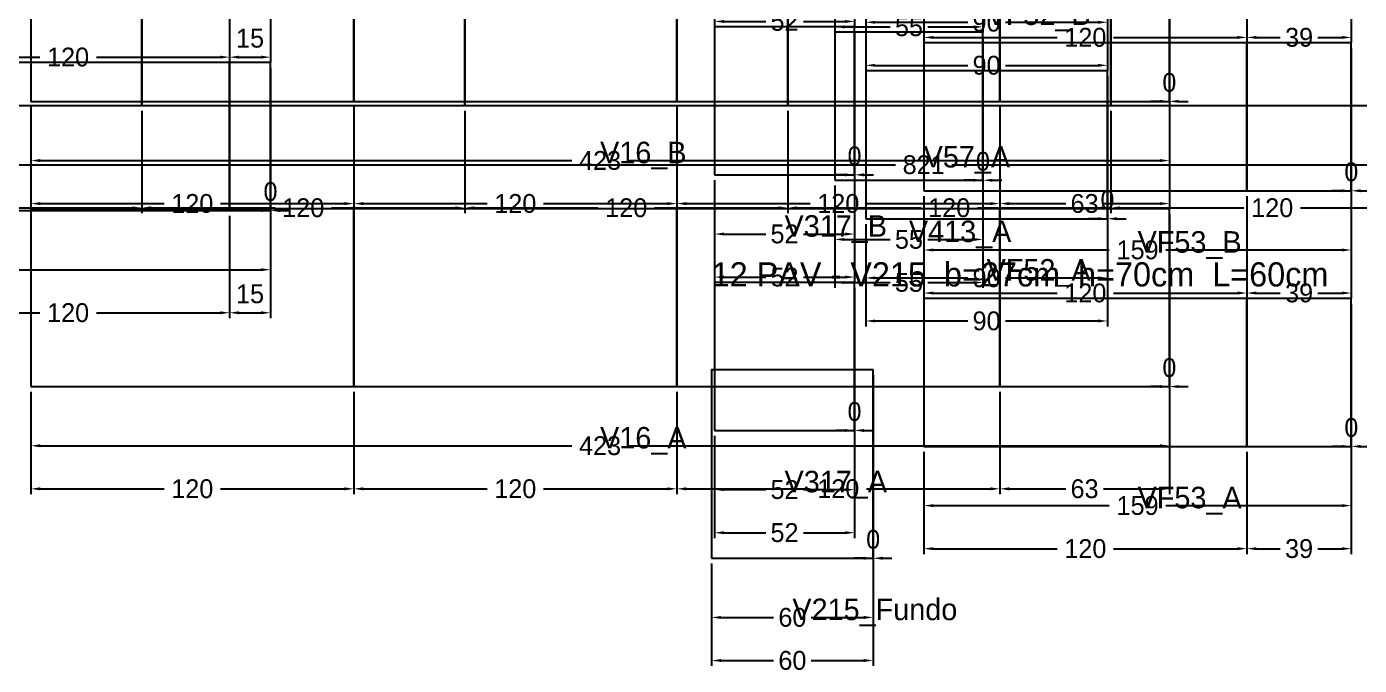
# Model space of a CAD drawing. Header units: metres. Extents: x 946 to 6411, y -603 to 1666.
# Drawn here: x 2629.1 to 3124.2, y -127.8 to 109.6 of the extents above; entities that cross this region are included whole.
import ezdxf

# ---------------------------------------------------------------- set-up
doc = ezdxf.new("R2010")
doc.units = ezdxf.units.M
doc.layers.add('COTA', color=3, linetype='Continuous')
doc.dimstyles.new('COTA_VIG', dxfattribs={"dimtxt": 7, "dimasz": 3.5, "dimexe": 2, "dimexo": 2, "dimgap": 1.5, "dimtad": 1, "dimdec": 1, "dimcen": 2.5, "dimclrd": 3, "dimclre": 3, "dimclrt": 3, "dimazin": 3, "dimtfac": 1, "dimtmove": 0, "dimatfit": 3})

# ---------------------------------------------------------------- blocks, each defined once
blk = doc.blocks.new('_CLOSEDFILLED')
at = {"color": 0, "linetype": 'BYBLOCK'}
blk.add_solid([(-1, 0.16), (0, 0), (-1, -0.16)], dxfattribs=at)
blk = doc.blocks.new('*D175')
at = {"color": 3}
for p, q in [((2630.6, -26.15), (2630.6, -48.15)), ((3053.6, -26.15), (3053.6, -48.15)), ((2634.1, -46.15), (2831.6, -46.15)), ((2852.6, -46.15), (3050.1, -46.15))]:
    blk.add_line(p, q, dxfattribs=at)
at = {"layer": 'Defpoints'}
for p in [(2630.6, -24.15), (3053.6, -24.15), (2630.6, -46.15)]:
    blk.add_point(p, dxfattribs=at)
at = {"layer": 'COTA', "color": 3, "xscale": 3.5, "yscale": 3.5, "rotation": 180}
blk.add_blockref('_CLOSEDFILLED', (2630.6, -46.15), dxfattribs=at)
at = {"layer": 'COTA', "color": 3, "xscale": 3.5, "yscale": 3.5}
blk.add_blockref('_CLOSEDFILLED', (3053.6, -46.15), dxfattribs=at)
at = {"layer": 'COTA', "color": 3, "insert": (2842.1, -46.15), "char_height": 7, "attachment_point": 5}
blk.add_mtext('423', dxfattribs=at)
blk = doc.blocks.new('*D176')
at = {"color": 3}
for p, q in [((2630.6, -26.15), (2630.6, -64.15)), ((2750.6, -26.15), (2750.6, -64.15)), ((2634.1, -62.15), (2680.1, -62.15)), ((2701.1, -62.15), (2747.1, -62.15))]:
    blk.add_line(p, q, dxfattribs=at)
at = {"layer": 'Defpoints'}
for p in [(2630.6, -24.15), (2750.6, -24.15), (2630.6, -62.15)]:
    blk.add_point(p, dxfattribs=at)
at = {"layer": 'COTA', "color": 3, "xscale": 3.5, "yscale": 3.5, "rotation": 180}
blk.add_blockref('_CLOSEDFILLED', (2630.6, -62.15), dxfattribs=at)
at = {"layer": 'COTA', "color": 3, "xscale": 3.5, "yscale": 3.5}
blk.add_blockref('_CLOSEDFILLED', (2750.6, -62.15), dxfattribs=at)
at = {"layer": 'COTA', "color": 3, "insert": (2690.6, -62.15), "char_height": 7, "attachment_point": 5}
blk.add_mtext('120', dxfattribs=at)
blk = doc.blocks.new('*D177')
at = {"color": 3}
for p, q in [((2750.6, -26.15), (2750.6, -64.15)), ((2870.6, -26.15), (2870.6, -64.15)), ((2754.1, -62.15), (2800.1, -62.15)), ((2821.1, -62.15), (2867.1, -62.15))]:
    blk.add_line(p, q, dxfattribs=at)
at = {"layer": 'Defpoints'}
for p in [(2750.6, -24.15), (2870.6, -24.15), (2750.6, -62.15)]:
    blk.add_point(p, dxfattribs=at)
at = {"layer": 'COTA', "color": 3, "xscale": 3.5, "yscale": 3.5, "rotation": 180}
blk.add_blockref('_CLOSEDFILLED', (2750.6, -62.15), dxfattribs=at)
at = {"layer": 'COTA', "color": 3, "xscale": 3.5, "yscale": 3.5}
blk.add_blockref('_CLOSEDFILLED', (2870.6, -62.15), dxfattribs=at)
at = {"layer": 'COTA', "color": 3, "insert": (2810.6, -62.15), "char_height": 7, "attachment_point": 5}
blk.add_mtext('120', dxfattribs=at)
blk = doc.blocks.new('*D178')
at = {"color": 3}
for p, q in [((2870.6, -26.15), (2870.6, -64.15)), ((2990.6, -26.15), (2990.6, -64.15)), ((2874.1, -62.15), (2920.1, -62.15)), ((2941.1, -62.15), (2987.1, -62.15))]:
    blk.add_line(p, q, dxfattribs=at)
at = {"layer": 'Defpoints'}
for p in [(2870.6, -24.15), (2990.6, -24.15), (2870.6, -62.15)]:
    blk.add_point(p, dxfattribs=at)
at = {"layer": 'COTA', "color": 3, "xscale": 3.5, "yscale": 3.5, "rotation": 180}
blk.add_blockref('_CLOSEDFILLED', (2870.6, -62.15), dxfattribs=at)
at = {"layer": 'COTA', "color": 3, "xscale": 3.5, "yscale": 3.5}
blk.add_blockref('_CLOSEDFILLED', (2990.6, -62.15), dxfattribs=at)
at = {"layer": 'COTA', "color": 3, "insert": (2930.6, -62.15), "char_height": 7, "attachment_point": 5}
blk.add_mtext('120', dxfattribs=at)
blk = doc.blocks.new('*D179')
at = {"color": 3}
for p, q in [((2990.6, -26.15), (2990.6, -64.15)), ((3053.6, -26.15), (3053.6, -64.15)), ((2994.1, -62.15), (3015.1, -62.15)), ((3029.1, -62.15), (3050.1, -62.15))]:
    blk.add_line(p, q, dxfattribs=at)
at = {"layer": 'Defpoints'}
for p in [(2990.6, -24.15), (3053.6, -24.15), (2990.6, -62.15)]:
    blk.add_point(p, dxfattribs=at)
at = {"layer": 'COTA', "color": 3, "xscale": 3.5, "yscale": 3.5, "rotation": 180}
blk.add_blockref('_CLOSEDFILLED', (2990.6, -62.15), dxfattribs=at)
at = {"layer": 'COTA', "color": 3, "xscale": 3.5, "yscale": 3.5}
blk.add_blockref('_CLOSEDFILLED', (3053.6, -62.15), dxfattribs=at)
at = {"layer": 'COTA', "color": 3, "insert": (3022.1, -62.15), "char_height": 7, "attachment_point": 5}
blk.add_mtext('63', dxfattribs=at)
blk = doc.blocks.new('*D181')
at = {"color": 3}
for p, q in [((2630.6, 79.85), (2630.6, 57.85)), ((3053.6, 79.85), (3053.6, 57.85)), ((2634.1, 59.85), (2831.6, 59.85)), ((2852.6, 59.85), (3050.1, 59.85))]:
    blk.add_line(p, q, dxfattribs=at)
at = {"layer": 'Defpoints'}
for p in [(2630.6, 81.85), (3053.6, 81.85), (2630.6, 59.85)]:
    blk.add_point(p, dxfattribs=at)
at = {"layer": 'COTA', "color": 3, "xscale": 3.5, "yscale": 3.5, "rotation": 180}
blk.add_blockref('_CLOSEDFILLED', (2630.6, 59.85), dxfattribs=at)
at = {"layer": 'COTA', "color": 3, "xscale": 3.5, "yscale": 3.5}
blk.add_blockref('_CLOSEDFILLED', (3053.6, 59.85), dxfattribs=at)
at = {"layer": 'COTA', "color": 3, "insert": (2842.1, 59.85), "char_height": 7, "attachment_point": 5}
blk.add_mtext('423', dxfattribs=at)
blk = doc.blocks.new('*D182')
at = {"color": 3}
for p, q in [((2630.6, 79.85), (2630.6, 41.85)), ((2750.6, 79.85), (2750.6, 41.85)), ((2634.1, 43.85), (2680.1, 43.85)), ((2701.1, 43.85), (2747.1, 43.85))]:
    blk.add_line(p, q, dxfattribs=at)
at = {"layer": 'Defpoints'}
for p in [(2630.6, 81.85), (2750.6, 81.85), (2630.6, 43.85)]:
    blk.add_point(p, dxfattribs=at)
at = {"layer": 'COTA', "color": 3, "xscale": 3.5, "yscale": 3.5, "rotation": 180}
blk.add_blockref('_CLOSEDFILLED', (2630.6, 43.85), dxfattribs=at)
at = {"layer": 'COTA', "color": 3, "xscale": 3.5, "yscale": 3.5}
blk.add_blockref('_CLOSEDFILLED', (2750.6, 43.85), dxfattribs=at)
at = {"layer": 'COTA', "color": 3, "insert": (2690.6, 43.85), "char_height": 7, "attachment_point": 5}
blk.add_mtext('120', dxfattribs=at)
blk = doc.blocks.new('*D183')
at = {"color": 3}
for p, q in [((2750.6, 79.85), (2750.6, 41.85)), ((2870.6, 79.85), (2870.6, 41.85)), ((2754.1, 43.85), (2800.1, 43.85)), ((2821.1, 43.85), (2867.1, 43.85))]:
    blk.add_line(p, q, dxfattribs=at)
at = {"layer": 'Defpoints'}
for p in [(2750.6, 81.85), (2870.6, 81.85), (2750.6, 43.85)]:
    blk.add_point(p, dxfattribs=at)
at = {"layer": 'COTA', "color": 3, "xscale": 3.5, "yscale": 3.5, "rotation": 180}
blk.add_blockref('_CLOSEDFILLED', (2750.6, 43.85), dxfattribs=at)
at = {"layer": 'COTA', "color": 3, "xscale": 3.5, "yscale": 3.5}
blk.add_blockref('_CLOSEDFILLED', (2870.6, 43.85), dxfattribs=at)
at = {"layer": 'COTA', "color": 3, "insert": (2810.6, 43.85), "char_height": 7, "attachment_point": 5}
blk.add_mtext('120', dxfattribs=at)
blk = doc.blocks.new('*D184')
at = {"color": 3}
for p, q in [((2870.6, 79.85), (2870.6, 41.85)), ((2990.6, 79.85), (2990.6, 41.85)), ((2874.1, 43.85), (2920.1, 43.85)), ((2941.1, 43.85), (2987.1, 43.85))]:
    blk.add_line(p, q, dxfattribs=at)
at = {"layer": 'Defpoints'}
for p in [(2870.6, 81.85), (2990.6, 81.85), (2870.6, 43.85)]:
    blk.add_point(p, dxfattribs=at)
at = {"layer": 'COTA', "color": 3, "xscale": 3.5, "yscale": 3.5, "rotation": 180}
blk.add_blockref('_CLOSEDFILLED', (2870.6, 43.85), dxfattribs=at)
at = {"layer": 'COTA', "color": 3, "xscale": 3.5, "yscale": 3.5}
blk.add_blockref('_CLOSEDFILLED', (2990.6, 43.85), dxfattribs=at)
at = {"layer": 'COTA', "color": 3, "insert": (2930.6, 43.85), "char_height": 7, "attachment_point": 5}
blk.add_mtext('120', dxfattribs=at)
blk = doc.blocks.new('*D185')
at = {"color": 3}
for p, q in [((2990.6, 79.85), (2990.6, 41.85)), ((3053.6, 79.85), (3053.6, 41.85)), ((2994.1, 43.85), (3015.1, 43.85)), ((3029.1, 43.85), (3050.1, 43.85))]:
    blk.add_line(p, q, dxfattribs=at)
at = {"layer": 'Defpoints'}
for p in [(2990.6, 81.85), (3053.6, 81.85), (2990.6, 43.85)]:
    blk.add_point(p, dxfattribs=at)
at = {"layer": 'COTA', "color": 3, "xscale": 3.5, "yscale": 3.5, "rotation": 180}
blk.add_blockref('_CLOSEDFILLED', (2990.6, 43.85), dxfattribs=at)
at = {"layer": 'COTA', "color": 3, "xscale": 3.5, "yscale": 3.5}
blk.add_blockref('_CLOSEDFILLED', (3053.6, 43.85), dxfattribs=at)
at = {"layer": 'COTA', "color": 3, "insert": (3022.1, 43.85), "char_height": 7, "attachment_point": 5}
blk.add_mtext('63', dxfattribs=at)
blk = doc.blocks.new('*D391')
at = {"color": 3}
for p, q in [((2940.8, 36.23), (2940.8, 14.23)), ((3030.6, 36.23), (3030.6, 14.23)), ((2944.3, 16.23), (2978.7, 16.23)), ((2992.7, 16.23), (3027.1, 16.23))]:
    blk.add_line(p, q, dxfattribs=at)
at = {"layer": 'Defpoints'}
for p in [(2940.8, 38.23), (3030.6, 38.23), (2940.8, 16.23)]:
    blk.add_point(p, dxfattribs=at)
at = {"layer": 'COTA', "color": 3, "xscale": 3.5, "yscale": 3.5, "rotation": 180}
blk.add_blockref('_CLOSEDFILLED', (2940.8, 16.23), dxfattribs=at)
at = {"layer": 'COTA', "color": 3, "xscale": 3.5, "yscale": 3.5}
blk.add_blockref('_CLOSEDFILLED', (3030.6, 16.23), dxfattribs=at)
at = {"layer": 'COTA', "color": 3, "insert": (2985.7, 16.23), "char_height": 7, "attachment_point": 5}
blk.add_mtext('90', dxfattribs=at)
blk = doc.blocks.new('*D392')
at = {"color": 3}
for p, q in [((2940.8, 36.23), (2940.8, -1.77)), ((3030.6, 36.23), (3030.6, -1.77)), ((2944.3, 0.23), (2978.7, 0.23)), ((2992.7, 0.23), (3027.1, 0.23))]:
    blk.add_line(p, q, dxfattribs=at)
at = {"layer": 'Defpoints'}
for p in [(2940.8, 38.23), (3030.6, 38.23), (2940.8, 0.23)]:
    blk.add_point(p, dxfattribs=at)
at = {"layer": 'COTA', "color": 3, "xscale": 3.5, "yscale": 3.5, "rotation": 180}
blk.add_blockref('_CLOSEDFILLED', (2940.8, 0.23), dxfattribs=at)
at = {"layer": 'COTA', "color": 3, "xscale": 3.5, "yscale": 3.5}
blk.add_blockref('_CLOSEDFILLED', (3030.6, 0.23), dxfattribs=at)
at = {"layer": 'COTA', "color": 3, "insert": (2985.7, 0.23), "char_height": 7, "attachment_point": 5}
blk.add_mtext('90', dxfattribs=at)
blk = doc.blocks.new('*D394')
at = {"color": 3}
for p, q in [((2940.8, 131.23), (2940.8, 109.23)), ((3030.6, 131.23), (3030.6, 109.23)), ((2944.3, 111.23), (2978.7, 111.23)), ((2992.7, 111.23), (3027.1, 111.23))]:
    blk.add_line(p, q, dxfattribs=at)
at = {"layer": 'Defpoints'}
for p in [(2940.8, 133.23), (3030.6, 133.23), (2940.8, 111.23)]:
    blk.add_point(p, dxfattribs=at)
at = {"layer": 'COTA', "color": 3, "xscale": 3.5, "yscale": 3.5, "rotation": 180}
blk.add_blockref('_CLOSEDFILLED', (2940.8, 111.23), dxfattribs=at)
at = {"layer": 'COTA', "color": 3, "xscale": 3.5, "yscale": 3.5}
blk.add_blockref('_CLOSEDFILLED', (3030.6, 111.23), dxfattribs=at)
at = {"layer": 'COTA', "color": 3, "insert": (2985.7, 111.23), "char_height": 7, "attachment_point": 5}
blk.add_mtext('90', dxfattribs=at)
blk = doc.blocks.new('*D395')
at = {"color": 3}
for p, q in [((2940.8, 131.23), (2940.8, 93.23)), ((3030.6, 131.23), (3030.6, 93.23)), ((2944.3, 95.23), (2978.7, 95.23)), ((2992.7, 95.23), (3027.1, 95.23))]:
    blk.add_line(p, q, dxfattribs=at)
at = {"layer": 'Defpoints'}
for p in [(2940.8, 133.23), (3030.6, 133.23), (2940.8, 95.23)]:
    blk.add_point(p, dxfattribs=at)
at = {"layer": 'COTA', "color": 3, "xscale": 3.5, "yscale": 3.5, "rotation": 180}
blk.add_blockref('_CLOSEDFILLED', (2940.8, 95.23), dxfattribs=at)
at = {"layer": 'COTA', "color": 3, "xscale": 3.5, "yscale": 3.5}
blk.add_blockref('_CLOSEDFILLED', (3030.6, 95.23), dxfattribs=at)
at = {"layer": 'COTA', "color": 3, "insert": (2985.7, 95.23), "char_height": 7, "attachment_point": 5}
blk.add_mtext('90', dxfattribs=at)
blk = doc.blocks.new('*D412')
at = {"color": 3}
for p, q in [((2962.4, -48.39), (2962.4, -70.39)), ((3121.2, -48.39), (3121.2, -70.39)), ((2965.9, -68.39), (3031.3, -68.39)), ((3052.3, -68.39), (3117.7, -68.39))]:
    blk.add_line(p, q, dxfattribs=at)
at = {"layer": 'Defpoints'}
for p in [(2962.4, -46.39), (3121.2, -46.39), (2962.4, -68.39)]:
    blk.add_point(p, dxfattribs=at)
at = {"layer": 'COTA', "color": 3, "xscale": 3.5, "yscale": 3.5, "rotation": 180}
blk.add_blockref('_CLOSEDFILLED', (2962.4, -68.39), dxfattribs=at)
at = {"layer": 'COTA', "color": 3, "xscale": 3.5, "yscale": 3.5}
blk.add_blockref('_CLOSEDFILLED', (3121.2, -68.39), dxfattribs=at)
at = {"layer": 'COTA', "color": 3, "insert": (3041.8, -68.39), "char_height": 7, "attachment_point": 5}
blk.add_mtext('159', dxfattribs=at)
blk = doc.blocks.new('*D413')
at = {"color": 3}
for p, q in [((2962.4, -48.39), (2962.4, -86.39)), ((3082.4, -48.39), (3082.4, -86.39)), ((2965.9, -84.39), (3011.9, -84.39)), ((3032.9, -84.39), (3078.9, -84.39))]:
    blk.add_line(p, q, dxfattribs=at)
at = {"layer": 'Defpoints'}
for p in [(2962.4, -46.39), (3082.4, -46.39), (2962.4, -84.39)]:
    blk.add_point(p, dxfattribs=at)
at = {"layer": 'COTA', "color": 3, "xscale": 3.5, "yscale": 3.5, "rotation": 180}
blk.add_blockref('_CLOSEDFILLED', (2962.4, -84.39), dxfattribs=at)
at = {"layer": 'COTA', "color": 3, "xscale": 3.5, "yscale": 3.5}
blk.add_blockref('_CLOSEDFILLED', (3082.4, -84.39), dxfattribs=at)
at = {"layer": 'COTA', "color": 3, "insert": (3022.4, -84.39), "char_height": 7, "attachment_point": 5}
blk.add_mtext('120', dxfattribs=at)
blk = doc.blocks.new('*D414')
at = {"color": 3}
for p, q in [((3082.4, -48.39), (3082.4, -86.39)), ((3121.2, -48.39), (3121.2, -86.39)), ((3085.9, -84.39), (3094.8, -84.39)), ((3108.8, -84.39), (3117.7, -84.39))]:
    blk.add_line(p, q, dxfattribs=at)
at = {"layer": 'Defpoints'}
for p in [(3082.4, -46.39), (3121.2, -46.39), (3082.4, -84.39)]:
    blk.add_point(p, dxfattribs=at)
at = {"layer": 'COTA', "color": 3, "xscale": 3.5, "yscale": 3.5, "rotation": 180}
blk.add_blockref('_CLOSEDFILLED', (3082.4, -84.39), dxfattribs=at)
at = {"layer": 'COTA', "color": 3, "xscale": 3.5, "yscale": 3.5}
blk.add_blockref('_CLOSEDFILLED', (3121.2, -84.39), dxfattribs=at)
at = {"layer": 'COTA', "color": 3, "insert": (3101.8, -84.39), "char_height": 7, "attachment_point": 5}
blk.add_mtext('39', dxfattribs=at)
blk = doc.blocks.new('*D416')
at = {"color": 3}
for p, q in [((2962.4, 46.61), (2962.4, 24.61)), ((3121.2, 46.61), (3121.2, 24.61)), ((2965.9, 26.61), (3031.3, 26.61)), ((3052.3, 26.61), (3117.7, 26.61))]:
    blk.add_line(p, q, dxfattribs=at)
at = {"layer": 'Defpoints'}
for p in [(2962.4, 48.61), (3121.2, 48.61), (2962.4, 26.61)]:
    blk.add_point(p, dxfattribs=at)
at = {"layer": 'COTA', "color": 3, "xscale": 3.5, "yscale": 3.5, "rotation": 180}
blk.add_blockref('_CLOSEDFILLED', (2962.4, 26.61), dxfattribs=at)
at = {"layer": 'COTA', "color": 3, "xscale": 3.5, "yscale": 3.5}
blk.add_blockref('_CLOSEDFILLED', (3121.2, 26.61), dxfattribs=at)
at = {"layer": 'COTA', "color": 3, "insert": (3041.8, 26.61), "char_height": 7, "attachment_point": 5}
blk.add_mtext('159', dxfattribs=at)
blk = doc.blocks.new('*D417')
at = {"color": 3}
for p, q in [((2962.4, 46.61), (2962.4, 8.61)), ((3082.4, 46.61), (3082.4, 8.61)), ((2965.9, 10.61), (3011.9, 10.61)), ((3032.9, 10.61), (3078.9, 10.61))]:
    blk.add_line(p, q, dxfattribs=at)
at = {"layer": 'Defpoints'}
for p in [(2962.4, 48.61), (3082.4, 48.61), (2962.4, 10.61)]:
    blk.add_point(p, dxfattribs=at)
at = {"layer": 'COTA', "color": 3, "xscale": 3.5, "yscale": 3.5, "rotation": 180}
blk.add_blockref('_CLOSEDFILLED', (2962.4, 10.61), dxfattribs=at)
at = {"layer": 'COTA', "color": 3, "xscale": 3.5, "yscale": 3.5}
blk.add_blockref('_CLOSEDFILLED', (3082.4, 10.61), dxfattribs=at)
at = {"layer": 'COTA', "color": 3, "insert": (3022.4, 10.61), "char_height": 7, "attachment_point": 5}
blk.add_mtext('120', dxfattribs=at)
blk = doc.blocks.new('*D418')
at = {"color": 3}
for p, q in [((3082.4, 46.61), (3082.4, 8.61)), ((3121.2, 46.61), (3121.2, 8.61)), ((3085.9, 10.61), (3094.8, 10.61)), ((3108.8, 10.61), (3117.7, 10.61))]:
    blk.add_line(p, q, dxfattribs=at)
at = {"layer": 'Defpoints'}
for p in [(3082.4, 48.61), (3121.2, 48.61), (3082.4, 10.61)]:
    blk.add_point(p, dxfattribs=at)
at = {"layer": 'COTA', "color": 3, "xscale": 3.5, "yscale": 3.5, "rotation": 180}
blk.add_blockref('_CLOSEDFILLED', (3082.4, 10.61), dxfattribs=at)
at = {"layer": 'COTA', "color": 3, "xscale": 3.5, "yscale": 3.5}
blk.add_blockref('_CLOSEDFILLED', (3121.2, 10.61), dxfattribs=at)
at = {"layer": 'COTA', "color": 3, "insert": (3101.8, 10.61), "char_height": 7, "attachment_point": 5}
blk.add_mtext('39', dxfattribs=at)
blk = doc.blocks.new('*D421')
at = {"color": 3}
for p, q in [((2962.4, 141.61), (2962.4, 103.61)), ((3082.4, 141.61), (3082.4, 103.61)), ((2965.9, 105.61), (3011.9, 105.61)), ((3032.9, 105.61), (3078.9, 105.61))]:
    blk.add_line(p, q, dxfattribs=at)
at = {"layer": 'Defpoints'}
for p in [(2962.4, 143.61), (3082.4, 143.61), (2962.4, 105.61)]:
    blk.add_point(p, dxfattribs=at)
at = {"layer": 'COTA', "color": 3, "xscale": 3.5, "yscale": 3.5, "rotation": 180}
blk.add_blockref('_CLOSEDFILLED', (2962.4, 105.61), dxfattribs=at)
at = {"layer": 'COTA', "color": 3, "xscale": 3.5, "yscale": 3.5}
blk.add_blockref('_CLOSEDFILLED', (3082.4, 105.61), dxfattribs=at)
at = {"layer": 'COTA', "color": 3, "insert": (3022.4, 105.61), "char_height": 7, "attachment_point": 5}
blk.add_mtext('120', dxfattribs=at)
blk = doc.blocks.new('*D422')
at = {"color": 3}
for p, q in [((3082.4, 141.61), (3082.4, 103.61)), ((3121.2, 141.61), (3121.2, 103.61)), ((3085.9, 105.61), (3094.8, 105.61)), ((3108.8, 105.61), (3117.7, 105.61))]:
    blk.add_line(p, q, dxfattribs=at)
at = {"layer": 'Defpoints'}
for p in [(3082.4, 143.61), (3121.2, 143.61), (3082.4, 105.61)]:
    blk.add_point(p, dxfattribs=at)
at = {"layer": 'COTA', "color": 3, "xscale": 3.5, "yscale": 3.5, "rotation": 180}
blk.add_blockref('_CLOSEDFILLED', (3082.4, 105.61), dxfattribs=at)
at = {"layer": 'COTA', "color": 3, "xscale": 3.5, "yscale": 3.5}
blk.add_blockref('_CLOSEDFILLED', (3121.2, 105.61), dxfattribs=at)
at = {"layer": 'COTA', "color": 3, "insert": (3101.8, 105.61), "char_height": 7, "attachment_point": 5}
blk.add_mtext('39', dxfattribs=at)
blk = doc.blocks.new('*D457')
at = {"color": 3}
for p, q in [((2551.82, 78.27), (2551.82, 56.27)), ((3372.82, 78.27), (3372.82, 56.27)), ((2555.32, 58.27), (2951.82, 58.27)), ((2972.82, 58.27), (3369.32, 58.27))]:
    blk.add_line(p, q, dxfattribs=at)
at = {"layer": 'Defpoints'}
for p in [(2551.82, 80.27), (3372.82, 80.27), (2551.82, 58.27)]:
    blk.add_point(p, dxfattribs=at)
at = {"layer": 'COTA', "color": 3, "xscale": 3.5, "yscale": 3.5, "rotation": 180}
blk.add_blockref('_CLOSEDFILLED', (2551.82, 58.27), dxfattribs=at)
at = {"layer": 'COTA', "color": 3, "xscale": 3.5, "yscale": 3.5}
blk.add_blockref('_CLOSEDFILLED', (3372.82, 58.27), dxfattribs=at)
at = {"layer": 'COTA', "color": 3, "insert": (2962.32, 58.27), "char_height": 7, "attachment_point": 5}
blk.add_mtext('821', dxfattribs=at)
blk = doc.blocks.new('*D458')
at = {"color": 3}
for p, q in [((2551.82, 78.27), (2551.82, 40.27)), ((2671.82, 78.27), (2671.82, 40.27)), ((2555.32, 42.27), (2601.32, 42.27)), ((2622.32, 42.27), (2668.32, 42.27))]:
    blk.add_line(p, q, dxfattribs=at)
at = {"layer": 'Defpoints'}
for p in [(2551.82, 80.27), (2671.82, 80.27), (2551.82, 42.27)]:
    blk.add_point(p, dxfattribs=at)
at = {"layer": 'COTA', "color": 3, "xscale": 3.5, "yscale": 3.5, "rotation": 180}
blk.add_blockref('_CLOSEDFILLED', (2551.82, 42.27), dxfattribs=at)
at = {"layer": 'COTA', "color": 3, "xscale": 3.5, "yscale": 3.5}
blk.add_blockref('_CLOSEDFILLED', (2671.82, 42.27), dxfattribs=at)
at = {"layer": 'COTA', "color": 3, "insert": (2611.82, 42.27), "char_height": 7, "attachment_point": 5}
blk.add_mtext('120', dxfattribs=at)
blk = doc.blocks.new('*D459')
at = {"color": 3}
for p, q in [((2671.82, 78.27), (2671.82, 40.27)), ((2791.82, 78.27), (2791.82, 40.27)), ((2675.32, 42.27), (2721.32, 42.27)), ((2742.32, 42.27), (2788.32, 42.27))]:
    blk.add_line(p, q, dxfattribs=at)
at = {"layer": 'Defpoints'}
for p in [(2671.82, 80.27), (2791.82, 80.27), (2671.82, 42.27)]:
    blk.add_point(p, dxfattribs=at)
at = {"layer": 'COTA', "color": 3, "xscale": 3.5, "yscale": 3.5, "rotation": 180}
blk.add_blockref('_CLOSEDFILLED', (2671.82, 42.27), dxfattribs=at)
at = {"layer": 'COTA', "color": 3, "xscale": 3.5, "yscale": 3.5}
blk.add_blockref('_CLOSEDFILLED', (2791.82, 42.27), dxfattribs=at)
at = {"layer": 'COTA', "color": 3, "insert": (2731.82, 42.27), "char_height": 7, "attachment_point": 5}
blk.add_mtext('120', dxfattribs=at)
blk = doc.blocks.new('*D460')
at = {"color": 3}
for p, q in [((2791.82, 78.27), (2791.82, 40.27)), ((2911.82, 78.27), (2911.82, 40.27)), ((2795.32, 42.27), (2841.32, 42.27)), ((2862.32, 42.27), (2908.32, 42.27))]:
    blk.add_line(p, q, dxfattribs=at)
at = {"layer": 'Defpoints'}
for p in [(2791.82, 80.27), (2911.82, 80.27), (2791.82, 42.27)]:
    blk.add_point(p, dxfattribs=at)
at = {"layer": 'COTA', "color": 3, "xscale": 3.5, "yscale": 3.5, "rotation": 180}
blk.add_blockref('_CLOSEDFILLED', (2791.82, 42.27), dxfattribs=at)
at = {"layer": 'COTA', "color": 3, "xscale": 3.5, "yscale": 3.5}
blk.add_blockref('_CLOSEDFILLED', (2911.82, 42.27), dxfattribs=at)
at = {"layer": 'COTA', "color": 3, "insert": (2851.82, 42.27), "char_height": 7, "attachment_point": 5}
blk.add_mtext('120', dxfattribs=at)
blk = doc.blocks.new('*D461')
at = {"color": 3}
for p, q in [((2911.82, 78.27), (2911.82, 40.27)), ((3031.82, 78.27), (3031.82, 40.27)), ((2915.32, 42.27), (2961.32, 42.27)), ((2982.32, 42.27), (3028.32, 42.27))]:
    blk.add_line(p, q, dxfattribs=at)
at = {"layer": 'Defpoints'}
for p in [(2911.82, 80.27), (3031.82, 80.27), (2911.82, 42.27)]:
    blk.add_point(p, dxfattribs=at)
at = {"layer": 'COTA', "color": 3, "xscale": 3.5, "yscale": 3.5, "rotation": 180}
blk.add_blockref('_CLOSEDFILLED', (2911.82, 42.27), dxfattribs=at)
at = {"layer": 'COTA', "color": 3, "xscale": 3.5, "yscale": 3.5}
blk.add_blockref('_CLOSEDFILLED', (3031.82, 42.27), dxfattribs=at)
at = {"layer": 'COTA', "color": 3, "insert": (2971.82, 42.27), "char_height": 7, "attachment_point": 5}
blk.add_mtext('120', dxfattribs=at)
blk = doc.blocks.new('*D462')
at = {"color": 3}
for p, q in [((3031.82, 78.27), (3031.82, 40.27)), ((3151.82, 78.27), (3151.82, 40.27)), ((3035.32, 42.27), (3081.32, 42.27)), ((3102.32, 42.27), (3148.32, 42.27))]:
    blk.add_line(p, q, dxfattribs=at)
at = {"layer": 'Defpoints'}
for p in [(3031.82, 80.27), (3151.82, 80.27), (3031.82, 42.27)]:
    blk.add_point(p, dxfattribs=at)
at = {"layer": 'COTA', "color": 3, "xscale": 3.5, "yscale": 3.5, "rotation": 180}
blk.add_blockref('_CLOSEDFILLED', (3031.82, 42.27), dxfattribs=at)
at = {"layer": 'COTA', "color": 3, "xscale": 3.5, "yscale": 3.5}
blk.add_blockref('_CLOSEDFILLED', (3151.82, 42.27), dxfattribs=at)
at = {"layer": 'COTA', "color": 3, "insert": (3091.82, 42.27), "char_height": 7, "attachment_point": 5}
blk.add_mtext('120', dxfattribs=at)
blk = doc.blocks.new('*D964')
at = {"color": 3}
for p, q in [((2883.55, -89.95), (2883.55, -111.95)), ((2943.55, -89.95), (2943.55, -111.95)), ((2887.05, -109.95), (2906.55, -109.95)), ((2920.55, -109.95), (2940.05, -109.95))]:
    blk.add_line(p, q, dxfattribs=at)
at = {"layer": 'Defpoints'}
for p in [(2883.55, -87.95), (2943.55, -87.95), (2883.55, -109.95)]:
    blk.add_point(p, dxfattribs=at)
at = {"layer": 'COTA', "color": 3, "xscale": 3.5, "yscale": 3.5, "rotation": 180}
blk.add_blockref('_CLOSEDFILLED', (2883.55, -109.95), dxfattribs=at)
at = {"layer": 'COTA', "color": 3, "xscale": 3.5, "yscale": 3.5}
blk.add_blockref('_CLOSEDFILLED', (2943.55, -109.95), dxfattribs=at)
at = {"layer": 'COTA', "color": 3, "insert": (2913.55, -109.95), "char_height": 7, "attachment_point": 5}
blk.add_mtext('60', dxfattribs=at)
blk = doc.blocks.new('*D965')
at = {"color": 3}
for p, q in [((2883.55, -89.95), (2883.55, -127.95)), ((2943.55, -89.95), (2943.55, -127.95)), ((2887.05, -125.95), (2906.55, -125.95)), ((2920.55, -125.95), (2940.05, -125.95))]:
    blk.add_line(p, q, dxfattribs=at)
at = {"layer": 'Defpoints'}
for p in [(2883.55, -87.95), (2943.55, -87.95), (2883.55, -125.95)]:
    blk.add_point(p, dxfattribs=at)
at = {"layer": 'COTA', "color": 3, "xscale": 3.5, "yscale": 3.5, "rotation": 180}
blk.add_blockref('_CLOSEDFILLED', (2883.55, -125.95), dxfattribs=at)
at = {"layer": 'COTA', "color": 3, "xscale": 3.5, "yscale": 3.5}
blk.add_blockref('_CLOSEDFILLED', (2943.55, -125.95), dxfattribs=at)
at = {"layer": 'COTA', "color": 3, "insert": (2913.55, -125.95), "char_height": 7, "attachment_point": 5}
blk.add_mtext('60', dxfattribs=at)
blk = doc.blocks.new('*D1501')
at = {"color": 3}
for p, q in [((2884.63, -42.46), (2884.63, -64.46)), ((2936.63, -42.46), (2936.63, -64.46)), ((2888.13, -62.46), (2903.63, -62.46)), ((2917.63, -62.46), (2933.13, -62.46))]:
    blk.add_line(p, q, dxfattribs=at)
at = {"layer": 'Defpoints'}
for p in [(2884.63, -40.46), (2936.63, -40.46), (2884.63, -62.46)]:
    blk.add_point(p, dxfattribs=at)
at = {"layer": 'COTA', "color": 3, "xscale": 3.5, "yscale": 3.5, "rotation": 180}
blk.add_blockref('_CLOSEDFILLED', (2884.63, -62.46), dxfattribs=at)
at = {"layer": 'COTA', "color": 3, "xscale": 3.5, "yscale": 3.5}
blk.add_blockref('_CLOSEDFILLED', (2936.63, -62.46), dxfattribs=at)
at = {"layer": 'COTA', "color": 3, "insert": (2910.63, -62.46), "char_height": 7, "attachment_point": 5}
blk.add_mtext('52', dxfattribs=at)
blk = doc.blocks.new('*D1502')
at = {"color": 3}
for p, q in [((2884.63, -42.46), (2884.63, -80.46)), ((2936.63, -42.46), (2936.63, -80.46)), ((2888.13, -78.46), (2903.63, -78.46)), ((2917.63, -78.46), (2933.13, -78.46))]:
    blk.add_line(p, q, dxfattribs=at)
at = {"layer": 'Defpoints'}
for p in [(2884.63, -40.46), (2936.63, -40.46), (2884.63, -78.46)]:
    blk.add_point(p, dxfattribs=at)
at = {"layer": 'COTA', "color": 3, "xscale": 3.5, "yscale": 3.5, "rotation": 180}
blk.add_blockref('_CLOSEDFILLED', (2884.63, -78.46), dxfattribs=at)
at = {"layer": 'COTA', "color": 3, "xscale": 3.5, "yscale": 3.5}
blk.add_blockref('_CLOSEDFILLED', (2936.63, -78.46), dxfattribs=at)
at = {"layer": 'COTA', "color": 3, "insert": (2910.63, -78.46), "char_height": 7, "attachment_point": 5}
blk.add_mtext('52', dxfattribs=at)
blk = doc.blocks.new('*D1504')
at = {"color": 3}
for p, q in [((2884.63, 52.54), (2884.63, 30.54)), ((2936.63, 52.54), (2936.63, 30.54)), ((2888.13, 32.54), (2903.63, 32.54)), ((2917.63, 32.54), (2933.13, 32.54))]:
    blk.add_line(p, q, dxfattribs=at)
at = {"layer": 'Defpoints'}
for p in [(2884.63, 54.54), (2936.63, 54.54), (2884.63, 32.54)]:
    blk.add_point(p, dxfattribs=at)
at = {"layer": 'COTA', "color": 3, "xscale": 3.5, "yscale": 3.5, "rotation": 180}
blk.add_blockref('_CLOSEDFILLED', (2884.63, 32.54), dxfattribs=at)
at = {"layer": 'COTA', "color": 3, "xscale": 3.5, "yscale": 3.5}
blk.add_blockref('_CLOSEDFILLED', (2936.63, 32.54), dxfattribs=at)
at = {"layer": 'COTA', "color": 3, "insert": (2910.63, 32.54), "char_height": 7, "attachment_point": 5}
blk.add_mtext('52', dxfattribs=at)
blk = doc.blocks.new('*D1505')
at = {"color": 3}
for p, q in [((2884.63, 52.54), (2884.63, 14.54)), ((2936.63, 52.54), (2936.63, 14.54)), ((2888.13, 16.54), (2903.63, 16.54)), ((2917.63, 16.54), (2933.13, 16.54))]:
    blk.add_line(p, q, dxfattribs=at)
at = {"layer": 'Defpoints'}
for p in [(2884.63, 54.54), (2936.63, 54.54), (2884.63, 16.54)]:
    blk.add_point(p, dxfattribs=at)
at = {"layer": 'COTA', "color": 3, "xscale": 3.5, "yscale": 3.5, "rotation": 180}
blk.add_blockref('_CLOSEDFILLED', (2884.63, 16.54), dxfattribs=at)
at = {"layer": 'COTA', "color": 3, "xscale": 3.5, "yscale": 3.5}
blk.add_blockref('_CLOSEDFILLED', (2936.63, 16.54), dxfattribs=at)
at = {"layer": 'COTA', "color": 3, "insert": (2910.63, 16.54), "char_height": 7, "attachment_point": 5}
blk.add_mtext('52', dxfattribs=at)
blk = doc.blocks.new('*D1508')
at = {"color": 3}
for p, q in [((2884.63, 147.54), (2884.63, 109.54)), ((2936.63, 147.54), (2936.63, 109.54)), ((2888.13, 111.54), (2903.63, 111.54)), ((2917.63, 111.54), (2933.13, 111.54))]:
    blk.add_line(p, q, dxfattribs=at)
at = {"layer": 'Defpoints'}
for p in [(2884.63, 149.54), (2936.63, 149.54), (2884.63, 111.54)]:
    blk.add_point(p, dxfattribs=at)
at = {"layer": 'COTA', "color": 3, "xscale": 3.5, "yscale": 3.5, "rotation": 180}
blk.add_blockref('_CLOSEDFILLED', (2884.63, 111.54), dxfattribs=at)
at = {"layer": 'COTA', "color": 3, "xscale": 3.5, "yscale": 3.5}
blk.add_blockref('_CLOSEDFILLED', (2936.63, 111.54), dxfattribs=at)
at = {"layer": 'COTA', "color": 3, "insert": (2910.63, 111.54), "char_height": 7, "attachment_point": 5}
blk.add_mtext('52', dxfattribs=at)
blk = doc.blocks.new('*D1846')
at = {"color": 3}
for p, q in [((1864.45, 39.28), (1864.45, 17.28)), ((2719.65, 39.28), (2719.65, 17.28)), ((1867.95, 19.28), (2281.55, 19.28)), ((2302.55, 19.28), (2716.15, 19.28))]:
    blk.add_line(p, q, dxfattribs=at)
at = {"layer": 'Defpoints'}
for p in [(1864.45, 41.28), (2719.65, 41.28), (1864.45, 19.28)]:
    blk.add_point(p, dxfattribs=at)
at = {"layer": 'COTA', "color": 3, "xscale": 3.5, "yscale": 3.5, "rotation": 180}
blk.add_blockref('_CLOSEDFILLED', (1864.45, 19.28), dxfattribs=at)
at = {"layer": 'COTA', "color": 3, "xscale": 3.5, "yscale": 3.5}
blk.add_blockref('_CLOSEDFILLED', (2719.65, 19.28), dxfattribs=at)
at = {"layer": 'COTA', "color": 3, "insert": (2292.05, 19.28), "char_height": 7, "attachment_point": 5}
blk.add_mtext('855', dxfattribs=at)
blk = doc.blocks.new('*D1853')
at = {"color": 3}
for p, q in [((2584.45, 39.28), (2584.45, 1.28)), ((2704.45, 39.28), (2704.45, 1.28)), ((2587.95, 3.28), (2633.95, 3.28)), ((2654.95, 3.28), (2700.95, 3.28))]:
    blk.add_line(p, q, dxfattribs=at)
at = {"layer": 'Defpoints'}
for p in [(2584.45, 41.28), (2704.45, 41.28), (2584.45, 3.28)]:
    blk.add_point(p, dxfattribs=at)
at = {"layer": 'COTA', "color": 3, "xscale": 3.5, "yscale": 3.5, "rotation": 180}
blk.add_blockref('_CLOSEDFILLED', (2584.45, 3.28), dxfattribs=at)
at = {"layer": 'COTA', "color": 3, "xscale": 3.5, "yscale": 3.5}
blk.add_blockref('_CLOSEDFILLED', (2704.45, 3.28), dxfattribs=at)
at = {"layer": 'COTA', "color": 3, "insert": (2644.45, 3.28), "char_height": 7, "attachment_point": 5}
blk.add_mtext('120', dxfattribs=at)
blk = doc.blocks.new('*D1854')
at = {"color": 3}
for p, q in [((2704.45, 39.28), (2704.45, 1.28)), ((2719.65, 39.28), (2719.65, 1.28)), ((2707.95, 3.28), (2716.15, 3.28))]:
    blk.add_line(p, q, dxfattribs=at)
at = {"layer": 'Defpoints'}
for p in [(2704.45, 41.28), (2719.65, 41.28), (2704.45, 3.28)]:
    blk.add_point(p, dxfattribs=at)
at = {"layer": 'COTA', "color": 3, "xscale": 3.5, "yscale": 3.5, "rotation": 180}
blk.add_blockref('_CLOSEDFILLED', (2704.45, 3.28), dxfattribs=at)
at = {"layer": 'COTA', "color": 3, "xscale": 3.5, "yscale": 3.5}
blk.add_blockref('_CLOSEDFILLED', (2719.65, 3.28), dxfattribs=at)
at = {"layer": 'COTA', "color": 3, "insert": (2712.05, 10.28), "char_height": 7, "attachment_point": 5}
blk.add_mtext('15', dxfattribs=at)
blk = doc.blocks.new('*D1863')
at = {"color": 3}
for p, q in [((2584.45, 134.28), (2584.45, 96.28)), ((2704.45, 134.28), (2704.45, 96.28)), ((2587.95, 98.28), (2633.95, 98.28)), ((2654.95, 98.28), (2700.95, 98.28))]:
    blk.add_line(p, q, dxfattribs=at)
at = {"layer": 'Defpoints'}
for p in [(2584.45, 136.28), (2704.45, 136.28), (2584.45, 98.28)]:
    blk.add_point(p, dxfattribs=at)
at = {"layer": 'COTA', "color": 3, "xscale": 3.5, "yscale": 3.5, "rotation": 180}
blk.add_blockref('_CLOSEDFILLED', (2584.45, 98.28), dxfattribs=at)
at = {"layer": 'COTA', "color": 3, "xscale": 3.5, "yscale": 3.5}
blk.add_blockref('_CLOSEDFILLED', (2704.45, 98.28), dxfattribs=at)
at = {"layer": 'COTA', "color": 3, "insert": (2644.45, 98.28), "char_height": 7, "attachment_point": 5}
blk.add_mtext('120', dxfattribs=at)
blk = doc.blocks.new('*D1864')
at = {"color": 3}
for p, q in [((2704.45, 134.28), (2704.45, 96.28)), ((2719.65, 134.28), (2719.65, 96.28)), ((2707.95, 98.28), (2716.15, 98.28))]:
    blk.add_line(p, q, dxfattribs=at)
at = {"layer": 'Defpoints'}
for p in [(2704.45, 136.28), (2719.65, 136.28), (2704.45, 98.28)]:
    blk.add_point(p, dxfattribs=at)
at = {"layer": 'COTA', "color": 3, "xscale": 3.5, "yscale": 3.5, "rotation": 180}
blk.add_blockref('_CLOSEDFILLED', (2704.45, 98.28), dxfattribs=at)
at = {"layer": 'COTA', "color": 3, "xscale": 3.5, "yscale": 3.5}
blk.add_blockref('_CLOSEDFILLED', (2719.65, 98.28), dxfattribs=at)
at = {"layer": 'COTA', "color": 3, "insert": (2712.05, 105.28), "char_height": 7, "attachment_point": 5}
blk.add_mtext('15', dxfattribs=at)
blk = doc.blocks.new('*D1942')
at = {"color": 3}
for p, q in [((2929.34, 50.53), (2929.34, 28.53)), ((2984.34, 50.53), (2984.34, 28.53)), ((2932.84, 30.53), (2949.84, 30.53)), ((2963.84, 30.53), (2980.84, 30.53))]:
    blk.add_line(p, q, dxfattribs=at)
at = {"layer": 'Defpoints'}
for p in [(2929.34, 52.53), (2984.34, 52.53), (2929.34, 30.53)]:
    blk.add_point(p, dxfattribs=at)
at = {"layer": 'COTA', "color": 3, "xscale": 3.5, "yscale": 3.5, "rotation": 180}
blk.add_blockref('_CLOSEDFILLED', (2929.34, 30.53), dxfattribs=at)
at = {"layer": 'COTA', "color": 3, "xscale": 3.5, "yscale": 3.5}
blk.add_blockref('_CLOSEDFILLED', (2984.34, 30.53), dxfattribs=at)
at = {"layer": 'COTA', "color": 3, "insert": (2956.84, 30.53), "char_height": 7, "attachment_point": 5}
blk.add_mtext('55', dxfattribs=at)
blk = doc.blocks.new('*D1943')
at = {"color": 3}
for p, q in [((2929.34, 50.53), (2929.34, 12.53)), ((2984.34, 50.53), (2984.34, 12.53)), ((2932.84, 14.53), (2949.84, 14.53)), ((2963.84, 14.53), (2980.84, 14.53))]:
    blk.add_line(p, q, dxfattribs=at)
at = {"layer": 'Defpoints'}
for p in [(2929.34, 52.53), (2984.34, 52.53), (2929.34, 14.53)]:
    blk.add_point(p, dxfattribs=at)
at = {"layer": 'COTA', "color": 3, "xscale": 3.5, "yscale": 3.5, "rotation": 180}
blk.add_blockref('_CLOSEDFILLED', (2929.34, 14.53), dxfattribs=at)
at = {"layer": 'COTA', "color": 3, "xscale": 3.5, "yscale": 3.5}
blk.add_blockref('_CLOSEDFILLED', (2984.34, 14.53), dxfattribs=at)
at = {"layer": 'COTA', "color": 3, "insert": (2956.84, 14.53), "char_height": 7, "attachment_point": 5}
blk.add_mtext('55', dxfattribs=at)
blk = doc.blocks.new('*D1946')
at = {"color": 3}
for p, q in [((2929.34, 145.53), (2929.34, 107.53)), ((2984.34, 145.53), (2984.34, 107.53)), ((2932.84, 109.53), (2949.84, 109.53)), ((2963.84, 109.53), (2980.84, 109.53))]:
    blk.add_line(p, q, dxfattribs=at)
at = {"layer": 'Defpoints'}
for p in [(2929.34, 147.53), (2984.34, 147.53), (2929.34, 109.53)]:
    blk.add_point(p, dxfattribs=at)
at = {"layer": 'COTA', "color": 3, "xscale": 3.5, "yscale": 3.5, "rotation": 180}
blk.add_blockref('_CLOSEDFILLED', (2929.34, 109.53), dxfattribs=at)
at = {"layer": 'COTA', "color": 3, "xscale": 3.5, "yscale": 3.5}
blk.add_blockref('_CLOSEDFILLED', (2984.34, 109.53), dxfattribs=at)
at = {"layer": 'COTA', "color": 3, "insert": (2956.84, 109.53), "char_height": 7, "attachment_point": 5}
blk.add_mtext('55', dxfattribs=at)

msp = doc.modelspace()

# ---------------------------------------------------------------- linework, layer by layer
at = {"layer": 'Paineis'}
for points in [[(2630.6, 81.85), (2750.6, 81.85), (2750.6, 147.85), (2630.6, 147.85)], [(2750.6, 81.85), (2870.6, 81.85), (2870.6, 147.85), (2750.6, 147.85)], [(2870.6, 81.85), (2990.6, 81.85), (2990.6, 147.85), (2870.6, 147.85)], [(2990.6, 81.85), (3053.6, 81.85), (3053.6, 147.85), (2990.6, 147.85)], [(2551.82, 80.27), (2671.82, 80.27), (2671.82, 135.27), (2551.82, 135.27)], [(2671.82, 80.27), (2791.82, 80.27), (2791.82, 135.27), (2671.82, 135.27)], [(2791.82, 80.27), (2911.82, 80.27), (2911.82, 135.27), (2791.82, 135.27)], [(2911.82, 80.27), (3031.82, 80.27), (3031.82, 135.27), (2911.82, 135.27)], [(3031.82, 80.27), (3151.82, 80.27), (3151.82, 135.27), (3031.82, 135.27)], [(2884.63, 54.54), (2936.63, 54.54), (2936.63, 109.54), (2884.63, 109.54)], [(2929.34, 52.53), (2984.34, 52.53), (2984.34, 107.53), (2929.34, 107.53)], [(2962.4, 48.61), (3082.4, 48.61), (3082.4, 103.61), (2962.4, 103.61)], [(3082.4, 48.61), (3121.2, 48.61), (3121.2, 103.61), (3082.4, 103.61)], [(2584.45, 41.28), (2704.45, 41.28), (2704.45, 96.28), (2584.45, 96.28)], [(2704.45, 41.28), (2719.65, 41.28), (2719.65, 96.28), (2704.45, 96.28)], [(2940.8, 38.23), (3030.6, 38.23), (3030.6, 93.23), (2940.8, 93.23)], [(2630.6, -24.15), (2750.6, -24.15), (2750.6, 41.85), (2630.6, 41.85)], [(2750.6, -24.15), (2870.6, -24.15), (2870.6, 41.85), (2750.6, 41.85)], [(2870.6, -24.15), (2990.6, -24.15), (2990.6, 41.85), (2870.6, 41.85)], [(2990.6, -24.15), (3053.6, -24.15), (3053.6, 41.85), (2990.6, 41.85)], [(2884.63, -40.46), (2936.63, -40.46), (2936.63, 14.54), (2884.63, 14.54)], [(2962.4, -46.39), (3082.4, -46.39), (3082.4, 8.61), (2962.4, 8.61)], [(3082.4, -46.39), (3121.2, -46.39), (3121.2, 8.61), (3082.4, 8.61)], [(2883.55, -87.95), (2943.55, -87.95), (2943.55, -17.95), (2883.55, -17.95)]]:
    msp.add_lwpolyline(points, close=True, dxfattribs=at)

# ---------------------------------------------------------------- texts
at = {"layer": 'NOMENCLATURA', "insert": (2883.55, 22.05), "char_height": 9, "attachment_point": 1}
msp.add_mtext('12 PAV - V215  b=27cm  h=70cm  L=60cm', dxfattribs=at)
at = {"layer": 'Texto Secao', "char_height": 8, "attachment_point": 1}
for s, insert in [('VF52_B', (2985.7, 118.23)), ('V16_B', (2842.1, 66.85)), ('V57_A', (2962.32, 65.27)), ('V317_B', (2910.63, 39.54)), ('V413_A', (2956.84, 37.53)), ('VF53_B', (3041.8, 33.61)), ('VF52_A', (2985.7, 23.23)), ('V16_A', (2842.1, -39.15)), ('V317_A', (2910.63, -55.46)), ('VF53_A', (3041.8, -61.39)), ('V215_Fundo', (2913.55, -102.95))]:
    msp.add_mtext(s, dxfattribs=dict(at, insert=insert))

# ---------------------------------------------------------------- dimensions: what is measured, and where the dimension line sits
at = {"layer": 'COTA'}
for base, p1, p2, picture, middle in [((2884.63, 111.54), (2884.63, 149.54), (2936.63, 149.54), '*D1508', (2910.63, 111.54)), ((2929.34, 109.53), (2929.34, 147.53), (2984.34, 147.53), '*D1946', (2956.84, 109.53)), ((2962.4, 105.61), (2962.4, 143.61), (3082.4, 143.61), '*D421', (3022.4, 105.61)), ((3082.4, 105.61), (3082.4, 143.61), (3121.2, 143.61), '*D422', (3101.8, 105.61)), ((2584.45, 98.28), (2584.45, 136.28), (2704.45, 136.28), '*D1863', (2644.45, 98.28)), ((2704.45, 98.28), (2704.45, 136.28), (2719.65, 136.28), '*D1864', (2712.05, 105.28)), ((2940.8, 111.23), (2940.8, 133.23), (3030.6, 133.23), '*D394', (2985.7, 111.23)), ((2940.8, 95.23), (2940.8, 133.23), (3030.6, 133.23), '*D395', (2985.7, 95.23)), ((2551.82, 58.27), (2551.82, 80.27), (3372.82, 80.27), '*D457', (2962.32, 58.27)), ((2551.82, 42.27), (2551.82, 80.27), (2671.82, 80.27), '*D458', (2611.82, 42.27)), ((2630.6, 59.85), (2630.6, 81.85), (3053.6, 81.85), '*D181', (2842.1, 59.85)), ((2630.6, 43.85), (2630.6, 81.85), (2750.6, 81.85), '*D182', (2690.6, 43.85)), ((2671.82, 42.27), (2671.82, 80.27), (2791.82, 80.27), '*D459', (2731.82, 42.27)), ((2750.6, 43.85), (2750.6, 81.85), (2870.6, 81.85), '*D183', (2810.6, 43.85)), ((2791.82, 42.27), (2791.82, 80.27), (2911.82, 80.27), '*D460', (2851.82, 42.27)), ((2870.6, 43.85), (2870.6, 81.85), (2990.6, 81.85), '*D184', (2930.6, 43.85)), ((2911.82, 42.27), (2911.82, 80.27), (3031.82, 80.27), '*D461', (2971.82, 42.27)), ((2990.6, 43.85), (2990.6, 81.85), (3053.6, 81.85), '*D185', (3022.1, 43.85)), ((3031.82, 42.27), (3031.82, 80.27), (3151.82, 80.27), '*D462', (3091.82, 42.27)), ((2884.63, 32.54), (2884.63, 54.54), (2936.63, 54.54), '*D1504', (2910.63, 32.54)), ((2884.63, 16.54), (2884.63, 54.54), (2936.63, 54.54), '*D1505', (2910.63, 16.54)), ((2929.34, 30.53), (2929.34, 52.53), (2984.34, 52.53), '*D1942', (2956.84, 30.53)), ((2929.34, 14.53), (2929.34, 52.53), (2984.34, 52.53), '*D1943', (2956.84, 14.53)), ((2962.4, 26.61), (2962.4, 48.61), (3121.2, 48.61), '*D416', (3041.8, 26.61)), ((2962.4, 10.61), (2962.4, 48.61), (3082.4, 48.61), '*D417', (3022.4, 10.61)), ((3082.4, 10.61), (3082.4, 48.61), (3121.2, 48.61), '*D418', (3101.8, 10.61)), ((1864.45, 19.28), (1864.45, 41.28), (2719.65, 41.28), '*D1846', (2292.05, 19.28)), ((2584.45, 3.28), (2584.45, 41.28), (2704.45, 41.28), '*D1853', (2644.45, 3.28)), ((2704.45, 3.28), (2704.45, 41.28), (2719.65, 41.28), '*D1854', (2712.05, 10.28)), ((2940.8, 16.23), (2940.8, 38.23), (3030.6, 38.23), '*D391', (2985.7, 16.23)), ((2940.8, 0.23), (2940.8, 38.23), (3030.6, 38.23), '*D392', (2985.7, 0.23)), ((2630.6, -46.15), (2630.6, -24.15), (3053.6, -24.15), '*D175', (2842.1, -46.15)), ((2630.6, -62.15), (2630.6, -24.15), (2750.6, -24.15), '*D176', (2690.6, -62.15)), ((2750.6, -62.15), (2750.6, -24.15), (2870.6, -24.15), '*D177', (2810.6, -62.15)), ((2870.6, -62.15), (2870.6, -24.15), (2990.6, -24.15), '*D178', (2930.6, -62.15)), ((2990.6, -62.15), (2990.6, -24.15), (3053.6, -24.15), '*D179', (3022.1, -62.15)), ((2884.63, -62.46), (2884.63, -40.46), (2936.63, -40.46), '*D1501', (2910.63, -62.46)), ((2884.63, -78.46), (2884.63, -40.46), (2936.63, -40.46), '*D1502', (2910.63, -78.46)), ((2962.4, -68.39), (2962.4, -46.39), (3121.2, -46.39), '*D412', (3041.8, -68.39)), ((2962.4, -84.39), (2962.4, -46.39), (3082.4, -46.39), '*D413', (3022.4, -84.39)), ((3082.4, -84.39), (3082.4, -46.39), (3121.2, -46.39), '*D414', (3101.8, -84.39)), ((2883.55, -109.95), (2883.55, -87.95), (2943.55, -87.95), '*D964', (2913.55, -109.95)), ((2883.55, -125.95), (2883.55, -87.95), (2943.55, -87.95), '*D965', (2913.55, -125.95))]:
    dim = msp.add_linear_dim(base=base, p1=p1, p2=p2, dimstyle='COTA_VIG', dxfattribs=at)
    dim.commit()
    dim.dimension.update_dxf_attribs({"geometry": picture, "text_midpoint": middle})
for base, p1, p2 in [((3053.6, 81.85), (3053.6, 81.85), (3053.6, 147.85)), ((2936.63, 54.54), (2936.63, 54.54), (2936.63, 109.54)), ((2984.34, 52.53), (2984.34, 52.53), (2984.34, 107.53)), ((3121.2, 48.61), (3121.2, 48.61), (3121.2, 103.61)), ((2719.65, 41.28), (2719.65, 41.28), (2719.65, 96.28)), ((3030.6, 38.23), (3030.6, 38.23), (3030.6, 93.23)), ((3053.6, -24.15), (3053.6, -24.15), (3053.6, 41.85)), ((2936.63, -40.46), (2936.63, -40.46), (2936.63, 14.54)), ((3121.2, -46.39), (3121.2, -46.39), (3121.2, 8.61)), ((2943.55, -87.95), (2943.55, -87.95), (2943.55, -17.95))]:
    msp.add_linear_dim(base=base, p1=p1, p2=p2, dimstyle='COTA_VIG', dxfattribs=at).render()

doc.saveas('drawing.dxf')
